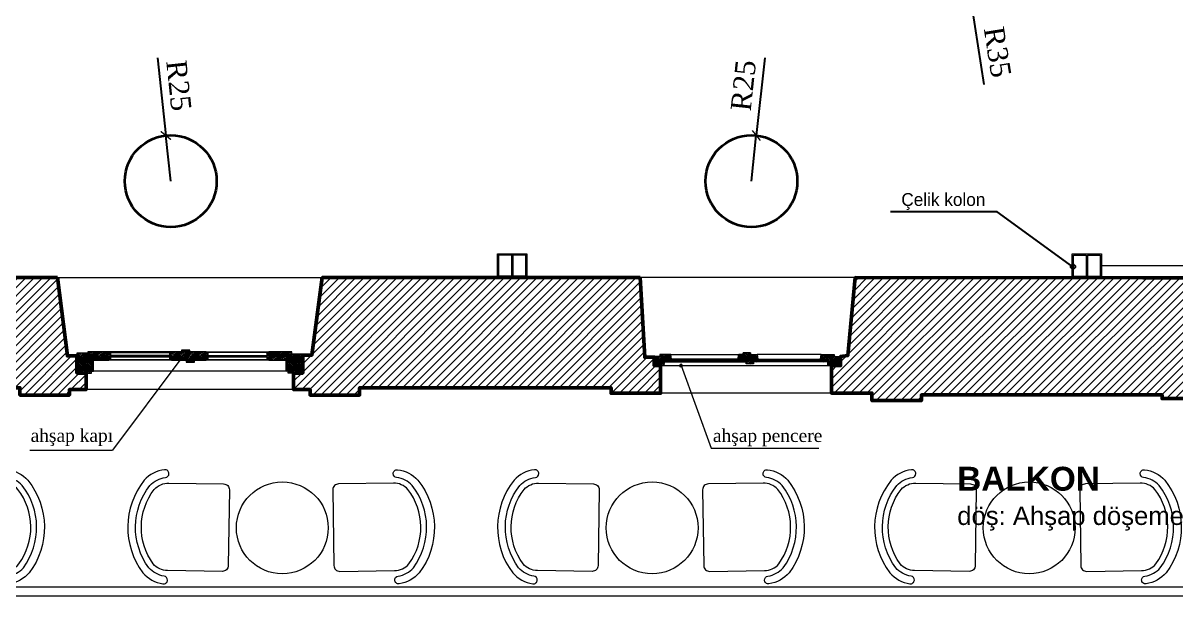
# Model space of a CAD drawing. Header units: millimetres. Extents: x 4980 to 19099, y 3891 to 5773.
# Drawn here: x 11347 to 11975, y 3998 to 4309 of the extents above; entities that cross this region are included whole.
import ezdxf

# ---------------------------------------------------------------- set-up
doc = ezdxf.new("R2010")
doc.units = ezdxf.units.MM
for name, color, linetype, lineweight in [('a 1', 200, 'Continuous', 9), ('a 2', 132, 'Continuous', 20), ('a ahşap tarama', 46, 'Continuous', 0), ('a duvar', 84, 'Continuous', 50), ('a pencere 0', 252, 'Continuous', 0), ('a pencere cam', 121, 'Continuous', 0), ('a pencere doğrama', 41, 'Continuous', 20), ('no3_ahşap gorunus on kalın', 34, 'Continuous', 20), ('no3_duvar tarama', 253, 'Continuous', 9), ('PLAN YAZI', 4, 'Continuous', 9)]:
    doc.layers.add(name, color=color, linetype=linetype, lineweight=lineweight)
doc.layers.add('a yazı', color=30, linetype='Continuous')
doc.layers.add('Kıtc-002 Çizgi', color=7, linetype='Continuous')
doc.layers.add('no3_mermer gorunus on_Stift_Nr__32', color=7, linetype='Continuous', lineweight=20, true_color=0xffc58a)
doc.layers.add('no3_tefris ön ince_Stift_Nr__194', color=7, linetype='Continuous', lineweight=20, true_color=0x3e007e)
doc.styles.add('ROMANSTW', font='georgia.ttf')
doc.styles.get("Standard").update_dxf_attribs({"font": 'stylu.ttf', "height": 10})
doc.dimstyles.new('M1', dxfattribs={"dimtxt": 11, "dimasz": 5, "dimexe": 2, "dimexo": 5, "dimgap": 3, "dimtad": 1, "dimdec": 1, "dimzin": 12, "dimdsep": 46, "dimtxsty": 'ROMANSTW', "dimblk": 'ARCHTICK', "dimcen": 0.09, "dimclrd": 251, "dimclre": 251, "dimclrt": 1, "dimadec": 0, "dimazin": 0, "dimtfac": 1, "dimtdec": 1, "dimtix": 1, "dimtmove": 0, "dimatfit": 3, "dimldrblk": 'ARCHTICK', "dimfxl": 1, "dimtolj": 1, "dimtzin": 0, "dimarcsym": 0})
pattern_1 = [(45, (-467.3525, 13840.0737), (-2.245064, 2.245064), [])]
pattern_2 = [(180.00012, (16219.4994, -6869.542), (-4.9999897, -5.0000103), [0.25, -4.75]), (270.00012, (16217.4994, -6871.292), (5.0000103, -4.9999897), [0.5, -4.5]), (225.000118, (16218.4994, -6870.792), (1.03e-05, -5), [0.3535, -1.0605, 0.3535, -0.707, 2.475, -2.1215678]), (225.000118, (16219.7494, -6869.292), (1.03e-05, -5), [0.35355, -0.7071, 0.35355, -5.6568678]), (225.000118, (16217.9994, -6869.792), (1.03e-05, -5), [0.35355, -6.7175178]), (225.000118, (16217.4994, -6869.542), (1.03e-05, -5), [0.35355, -6.7175178]), (225.000118, (16218.2494, -6870.042), (1.03e-05, -5), [0.35355, -6.7175178]), (225.000118, (16218.4994, -6870.292), (1.03e-05, -5), [0.7071, -6.3639678]), (225.000118, (16217.2494, -6874.042), (1.03e-05, -5), [0.7071, -6.3639678]), (225.000118, (16218.9994, -6870.542), (1.03e-05, -5), [1.4142, -5.6568678]), (225.000118, (16219.2494, -6870.792), (1.03e-05, -5), [1.4142, -5.6568678]), (225.000118, (16215.9994, -6872.292), (1.03e-05, -5), [1.4142, -5.6568678]), (225.000118, (16219.4994, -6871.292), (1.03e-05, -5), [1.06066, -6.0104078]), (225.000118, (16220.4994, -6872.042), (1.03e-05, -5), [1.06066, -6.0104078]), (225.000118, (16219.9994, -6871.542), (1.03e-05, -5), [1.06066, -6.0104078]), (225.000118, (16216.7494, -6873.042), (1.03e-05, -5), [1.767767, -5.3033008]), (225.000118, (16217.2494, -6873.292), (1.03e-05, -5), [1.767767, -5.3033008]), (225.000118, (16216.7494, -6872.042), (1.03e-05, -5), [2.4748737, -4.596194]), (206.56517, (16218.9994, -6870.042), (-5, -1.03e-05), [0.559017, -10.6213229]), (206.56517, (16217.9994, -6871.542), (-5, -1.03e-05), [0.559017, -10.6213229]), (206.56517, (16218.2494, -6871.042), (-5, -1.03e-05), [0.559017, -10.6213229]), (206.56517, (16219.2494, -6869.542), (-5, -1.03e-05), [1.118034, -10.0623059]), (206.56517, (16218.2494, -6871.792), (-5, -1.03e-05), [1.677051, -9.503289]), (206.56517, (16218.7494, -6872.042), (-5, -1.03e-05), [2.236068, -8.944272]), (206.56517, (16219.2494, -6872.292), (-5, -1.03e-05), [2.236068, -8.944272]), (206.56517, (16219.9994, -6873.792), (-5, -1.03e-05), [2.236068, -8.944272]), (206.56517, (16219.9994, -6873.292), (-5, -1.03e-05), [2.795085, -8.3852549]), (206.56517, (16219.7494, -6872.792), (-5, -1.03e-05), [2.795085, -8.3852549]), (243.435067, (16217.9994, -6870.792), (1.03e-05, -5), [0.559017, -10.6213229]), (243.435067, (16218.7494, -6870.292), (1.03e-05, -5), [0.559017, -10.6213229]), (243.435067, (16219.4994, -6869.542), (1.03e-05, -5), [1.118034, -10.0623059]), (243.435067, (16217.9994, -6870.292), (1.03e-05, -5), [1.118034, -10.0623059]), (243.435067, (16219.9994, -6869.292), (1.03e-05, -5), [1.677051, -9.503289]), (243.435067, (16220.4994, -6869.292), (1.03e-05, -5), [2.236068, -8.944272]), (243.435067, (16215.9994, -6869.542), (1.03e-05, -5), [2.236068, -8.944272]), (243.435067, (16217.7494, -6870.042), (1.03e-05, -5), [2.236068, -8.944272]), (243.435067, (16216.7494, -6869.542), (1.03e-05, -5), [2.795085, -8.3852549]), (243.435067, (16217.2494, -6869.792), (1.03e-05, -5), [2.795085, -8.3852549])]
pattern_3 = [(0, (-8285.87, 9821.5033), (5, 5), [0.25, -4.75]), (90, (-8283.87, 9823.2533), (-5, 5), [0.5, -4.5]), (45, (-8284.8698, 9822.7533), (6e-16, 5), [0.3535, -1.0605, 0.3535, -0.707, 2.475, -2.1215678]), (45, (-8286.1198, 9821.2533), (6e-16, 5), [0.35355, -0.7071, 0.35355, -5.6568678]), (45, (-8284.3698, 9821.7533), (6e-16, 5), [0.35355, -6.7175178]), (45, (-8283.8698, 9821.5033), (6e-16, 5), [0.35355, -6.7175178]), (45, (-8284.6198, 9822.0033), (6e-16, 5), [0.35355, -6.7175178]), (45, (-8284.8698, 9822.2533), (6e-16, 5), [0.7071, -6.3639678]), (45, (-8283.6198, 9826.0033), (6e-16, 5), [0.7071, -6.3639678]), (45, (-8285.3698, 9822.5033), (6e-16, 5), [1.4142, -5.6568678]), (45, (-8285.6198, 9822.7533), (6e-16, 5), [1.4142, -5.6568678]), (45, (-8282.3698, 9824.2533), (6e-16, 5), [1.4142, -5.6568678]), (45, (-8285.8698, 9823.2533), (6e-16, 5), [1.06066, -6.0104078]), (45, (-8286.8698, 9824.0033), (6e-16, 5), [1.06066, -6.0104078]), (45, (-8286.3698, 9823.5033), (6e-16, 5), [1.06066, -6.0104078]), (45, (-8283.1198, 9825.0033), (6e-16, 5), [1.767767, -5.3033008]), (45, (-8283.6198, 9825.2533), (6e-16, 5), [1.767767, -5.3033008]), (45, (-8283.1198, 9824.0033), (6e-16, 5), [2.4748737, -4.5961941]), (26.565051, (-8285.3698, 9822.0033), (5, 2e-09), [0.559017, -10.6213229]), (26.565051, (-8284.3698, 9823.5033), (5, 2e-09), [0.559017, -10.6213229]), (26.565051, (-8284.6198, 9823.0033), (5, 2e-09), [0.559017, -10.6213229]), (26.565051, (-8285.6198, 9821.5033), (5, 2e-09), [1.118034, -10.0623059]), (26.565051, (-8284.6198, 9823.7533), (5, 2e-09), [1.677051, -9.5032889]), (26.565051, (-8285.1198, 9824.0033), (5, 2e-09), [2.236068, -8.9442719]), (26.565051, (-8285.6198, 9824.2533), (5, 2e-09), [2.236068, -8.9442719]), (26.565051, (-8286.3698, 9825.7533), (5, 2e-09), [2.236068, -8.9442719]), (26.565051, (-8286.3698, 9825.2533), (5, 2e-09), [2.795085, -8.3852549]), (26.565051, (-8286.1198, 9824.7533), (5, 2e-09), [2.795085, -8.3852549]), (63.434949, (-8284.3698, 9822.7533), (3e-10, 5), [0.559017, -10.6213229]), (63.434949, (-8285.1198, 9822.2533), (3e-10, 5), [0.559017, -10.6213229]), (63.434949, (-8285.8698, 9821.5033), (3e-10, 5), [1.118034, -10.0623059]), (63.434949, (-8284.3698, 9822.2533), (3e-10, 5), [1.118034, -10.0623059]), (63.434949, (-8286.3698, 9821.2533), (3e-10, 5), [1.677051, -9.5032889]), (63.434949, (-8286.8698, 9821.2533), (3e-10, 5), [2.236068, -8.9442719]), (63.434949, (-8282.3698, 9821.5033), (3e-10, 5), [2.236068, -8.9442719]), (63.434949, (-8284.1198, 9822.0033), (3e-10, 5), [2.236068, -8.9442719]), (63.434949, (-8283.1198, 9821.5033), (3e-10, 5), [2.795085, -8.3852549]), (63.434949, (-8283.6198, 9821.7533), (3e-10, 5), [2.795085, -8.3852549])]
pattern_4 = [(0, (-4993.305, 9831.617), (5, 5), [0.25, -4.75]), (90, (-4991.305, 9833.367), (-5, 5), [0.5, -4.5]), (45, (-4992.305, 9832.867), (6e-16, 5), [0.3535, -1.0605, 0.3535, -0.707, 2.475, -2.1215678]), (45, (-4993.555, 9831.367), (6e-16, 5), [0.35355, -0.7071, 0.35355, -5.6568678]), (45, (-4991.805, 9831.867), (6e-16, 5), [0.35355, -6.7175178]), (45, (-4991.305, 9831.617), (6e-16, 5), [0.35355, -6.7175178]), (45, (-4992.055, 9832.117), (6e-16, 5), [0.35355, -6.7175178]), (45, (-4992.305, 9832.367), (6e-16, 5), [0.7071, -6.3639678]), (45, (-4991.055, 9836.117), (6e-16, 5), [0.7071, -6.3639678]), (45, (-4992.805, 9832.617), (6e-16, 5), [1.4142, -5.6568678]), (45, (-4993.055, 9832.867), (6e-16, 5), [1.4142, -5.6568678]), (45, (-4989.805, 9834.367), (6e-16, 5), [1.4142, -5.6568678]), (45, (-4993.305, 9833.367), (6e-16, 5), [1.06066, -6.0104078]), (45, (-4994.305, 9834.117), (6e-16, 5), [1.06066, -6.0104078]), (45, (-4993.805, 9833.617), (6e-16, 5), [1.06066, -6.0104078]), (45, (-4990.555, 9835.117), (6e-16, 5), [1.767767, -5.3033008]), (45, (-4991.055, 9835.367), (6e-16, 5), [1.767767, -5.3033008]), (45, (-4990.555, 9834.117), (6e-16, 5), [2.4748737, -4.596194]), (26.565051, (-4992.8048, 9832.117), (5, 2e-09), [0.559017, -10.6213229]), (26.565051, (-4991.8048, 9833.617), (5, 2e-09), [0.559017, -10.6213229]), (26.565051, (-4992.0548, 9833.117), (5, 2e-09), [0.559017, -10.6213229]), (26.565051, (-4993.0548, 9831.617), (5, 2e-09), [1.118034, -10.0623059]), (26.565051, (-4992.0548, 9833.867), (5, 2e-09), [1.677051, -9.5032889]), (26.565051, (-4992.5548, 9834.117), (5, 2e-09), [2.236068, -8.9442719]), (26.565051, (-4993.0548, 9834.367), (5, 2e-09), [2.236068, -8.9442719]), (26.565051, (-4993.8048, 9835.867), (5, 2e-09), [2.236068, -8.9442719]), (26.565051, (-4993.8048, 9835.367), (5, 2e-09), [2.795085, -8.3852549]), (26.565051, (-4993.5548, 9834.867), (5, 2e-09), [2.795085, -8.3852549]), (63.434949, (-4991.8048, 9832.867), (3e-10, 5), [0.559017, -10.6213229]), (63.434949, (-4992.5548, 9832.367), (3e-10, 5), [0.559017, -10.6213229]), (63.434949, (-4993.3048, 9831.617), (3e-10, 5), [1.118034, -10.0623059]), (63.434949, (-4991.8048, 9832.367), (3e-10, 5), [1.118034, -10.0623059]), (63.434949, (-4993.8048, 9831.367), (3e-10, 5), [1.677051, -9.5032889]), (63.434949, (-4994.3048, 9831.367), (3e-10, 5), [2.236068, -8.9442719]), (63.434949, (-4989.8048, 9831.617), (3e-10, 5), [2.236068, -8.9442719]), (63.434949, (-4991.5548, 9832.117), (3e-10, 5), [2.236068, -8.9442719]), (63.434949, (-4990.5548, 9831.617), (3e-10, 5), [2.795085, -8.3852549]), (63.434949, (-4991.0548, 9831.867), (3e-10, 5), [2.795085, -8.3852549])]

# ---------------------------------------------------------------- blocks, each defined once
blk = doc.blocks.new('4535353')
at = {"color": 5}
for p, q in [((9628.58, 2179.4), (9628.58, 2167.8)), ((9629.28, 2179.4), (9629.28, 2167.8))]:
    blk.add_line(p, q, dxfattribs=at)
blk.add_lwpolyline([(9620.93, 2180.1), (9636.93, 2180.1), (9636.93, 2167.1), (9620.93, 2167.1), (9620.93, 2180.1)], close=True, dxfattribs=at)
for points in [[(9628.58, 2167.8), (9621.63, 2167.8), (9621.63, 2179.4), (9628.58, 2179.4)], [(9629.28, 2179.4), (9636.23, 2179.4), (9636.23, 2167.8), (9629.28, 2167.8)]]:
    blk.add_lwpolyline(points, dxfattribs=at)
blk = doc.blocks.new('asdsdzfsd')
at = {"layer": 'a ahşap tarama', "lineweight": 5}
h = blk.add_hatch(dxfattribs=at)
h.set_pattern_fill('WOODFACE', color=256, scale=5, style=0, pattern_type=2)
h.set_pattern_definition(pattern_3)
h.paths.add_polyline_path([(6772.88, 2019.14), (6772.88, 2008.38), (6780.88, 2008.39), (6780.88, 2009.39), (6781.88, 2009.39), (6781.88, 2015.39), (6780.88, 2015.39), (6780.88, 2018.39), (6778.88, 2018.39), (6778.88, 2019.14)])
h = blk.add_hatch(dxfattribs=at)
h.set_pattern_fill('WOODFACE', color=256, scale=5, style=0, pattern_type=2)
h.set_pattern_definition(pattern_3)
h.paths.add_polyline_path([(6778.88, 2019.89), (6778.88, 2018.39), (6780.88, 2018.39), (6780.88, 2015.39), (6790.38, 2015.39), (6790.38, 2015.79), (6791.38, 2015.79), (6791.38, 2019.49), (6790.38, 2019.49), (6790.38, 2019.89)])
h = blk.add_hatch(dxfattribs=at)
h.set_pattern_fill('WOODFACE', color=256, scale=5, style=0, pattern_type=2)
h.set_pattern_definition(pattern_3)
h.paths.add_polyline_path([(6824.38, 2019.49), (6823.38, 2019.49), (6823.38, 2015.79), (6824.38, 2015.79), (6824.38, 2015.39), (6833.38, 2015.39), (6833.38, 2019.89), (6834.38, 2019.89), (6834.38, 2020.89), (6829.88, 2020.89), (6829.88, 2019.89), (6824.38, 2019.89)])
h = blk.add_hatch(dxfattribs=at)
h.set_pattern_fill('WOODFACE', color=256, scale=5, style=0, pattern_type=2)
h.set_pattern_definition([(0, (-8285.87, 9821.5034), (5, 5), [0.25, -4.75]), (90, (-8283.87, 9823.2534), (-5, 5), [0.5, -4.5]), (45, (-8284.8698, 9822.7534), (6e-16, 5), [0.3535, -1.0605, 0.3535, -0.707, 2.475, -2.1215678]), (45, (-8286.1198, 9821.2534), (6e-16, 5), [0.35355, -0.7071, 0.35355, -5.6568678]), (45, (-8284.3698, 9821.7534), (6e-16, 5), [0.35355, -6.7175178]), (45, (-8283.8698, 9821.5034), (6e-16, 5), [0.35355, -6.7175178]), (45, (-8284.6198, 9822.0034), (6e-16, 5), [0.35355, -6.7175178]), (45, (-8284.8698, 9822.2534), (6e-16, 5), [0.7071, -6.3639678]), (45, (-8283.6198, 9826.0034), (6e-16, 5), [0.7071, -6.3639678]), (45, (-8285.3698, 9822.5034), (6e-16, 5), [1.4142, -5.6568678]), (45, (-8285.6198, 9822.7534), (6e-16, 5), [1.4142, -5.6568678]), (45, (-8282.3698, 9824.2534), (6e-16, 5), [1.4142, -5.6568678]), (45, (-8285.8698, 9823.2534), (6e-16, 5), [1.06066, -6.0104078]), (45, (-8286.8698, 9824.0034), (6e-16, 5), [1.06066, -6.0104078]), (45, (-8286.3698, 9823.5034), (6e-16, 5), [1.06066, -6.0104078]), (45, (-8283.1198, 9825.0034), (6e-16, 5), [1.767767, -5.3033008]), (45, (-8283.6198, 9825.2534), (6e-16, 5), [1.767767, -5.3033008]), (45, (-8283.1198, 9824.0034), (6e-16, 5), [2.4748737, -4.5961941]), (26.565051, (-8285.3698, 9822.0034), (5, 2e-09), [0.559017, -10.6213229]), (26.565051, (-8284.3698, 9823.5034), (5, 2e-09), [0.559017, -10.6213229]), (26.565051, (-8284.6198, 9823.0034), (5, 2e-09), [0.559017, -10.6213229]), (26.565051, (-8285.6198, 9821.5034), (5, 2e-09), [1.118034, -10.0623059]), (26.565051, (-8284.6198, 9823.7534), (5, 2e-09), [1.677051, -9.5032889]), (26.565051, (-8285.1198, 9824.0034), (5, 2e-09), [2.236068, -8.9442719]), (26.565051, (-8285.6198, 9824.2534), (5, 2e-09), [2.236068, -8.9442719]), (26.565051, (-8286.3698, 9825.7534), (5, 2e-09), [2.236068, -8.9442719]), (26.565051, (-8286.3698, 9825.2534), (5, 2e-09), [2.795085, -8.3852549]), (26.565051, (-8286.1198, 9824.7534), (5, 2e-09), [2.795085, -8.3852549]), (63.434949, (-8284.3698, 9822.7534), (3e-10, 5), [0.559017, -10.6213229]), (63.434949, (-8285.1198, 9822.2534), (3e-10, 5), [0.559017, -10.6213229]), (63.434949, (-8285.8698, 9821.5034), (3e-10, 5), [1.118034, -10.0623059]), (63.434949, (-8284.3698, 9822.2534), (3e-10, 5), [1.118034, -10.0623059]), (63.434949, (-8286.3698, 9821.2534), (3e-10, 5), [1.677051, -9.5032889]), (63.434949, (-8286.8698, 9821.2534), (3e-10, 5), [2.236068, -8.9442719]), (63.434949, (-8282.3698, 9821.5034), (3e-10, 5), [2.236068, -8.9442719]), (63.434949, (-8284.1198, 9822.0034), (3e-10, 5), [2.236068, -8.9442719]), (63.434949, (-8283.1198, 9821.5034), (3e-10, 5), [2.795085, -8.3852549]), (63.434949, (-8283.6198, 9821.7534), (3e-10, 5), [2.795085, -8.3852549])])
h.paths.add_polyline_path([(6832.38, 2015.39), (6832.38, 2014.39), (6836.88, 2014.39), (6836.88, 2015.39), (6843.38, 2015.39), (6843.38, 2015.79), (6844.38, 2015.79), (6844.38, 2019.49), (6843.38, 2019.49), (6843.38, 2019.89), (6833.38, 2019.89), (6833.38, 2015.39)])
h = blk.add_hatch(dxfattribs=at)
h.set_pattern_fill('WOODFACE', color=256, scale=5, style=0, pattern_type=2)
h.set_pattern_definition([(0, (-8285.87, 8504.118), (5, 5), [0.25, -4.75]), (90, (-8283.87, 8505.868), (-5, 5), [0.5, -4.5]), (45, (-8284.8698, 8505.3682), (6e-16, 5), [0.3535, -1.0605, 0.3535, -0.707, 2.475, -2.1215678]), (45, (-8286.1198, 8503.8682), (6e-16, 5), [0.35355, -0.7071, 0.35355, -5.6568678]), (45, (-8284.3698, 8504.3682), (6e-16, 5), [0.35355, -6.7175178]), (45, (-8283.8698, 8504.1182), (6e-16, 5), [0.35355, -6.7175178]), (45, (-8284.6198, 8504.6182), (6e-16, 5), [0.35355, -6.7175178]), (45, (-8284.8698, 8504.8682), (6e-16, 5), [0.7071, -6.3639678]), (45, (-8283.6198, 8508.6182), (6e-16, 5), [0.7071, -6.3639678]), (45, (-8285.3698, 8505.1182), (6e-16, 5), [1.4142, -5.6568678]), (45, (-8285.6198, 8505.3682), (6e-16, 5), [1.4142, -5.6568678]), (45, (-8282.3698, 8506.8682), (6e-16, 5), [1.4142, -5.6568678]), (45, (-8285.8698, 8505.8682), (6e-16, 5), [1.06066, -6.0104078]), (45, (-8286.8698, 8506.6182), (6e-16, 5), [1.06066, -6.0104078]), (45, (-8286.3698, 8506.1182), (6e-16, 5), [1.06066, -6.0104078]), (45, (-8283.1198, 8507.6182), (6e-16, 5), [1.767767, -5.3033008]), (45, (-8283.6198, 8507.8682), (6e-16, 5), [1.767767, -5.3033008]), (45, (-8283.1198, 8506.6182), (6e-16, 5), [2.4748737, -4.596194]), (26.565051, (-8285.3698, 8504.6182), (5, 2e-09), [0.559017, -10.6213229]), (26.565051, (-8284.3698, 8506.1182), (5, 2e-09), [0.559017, -10.6213229]), (26.565051, (-8284.6198, 8505.6182), (5, 2e-09), [0.559017, -10.6213229]), (26.565051, (-8285.6198, 8504.1182), (5, 2e-09), [1.118034, -10.0623059]), (26.565051, (-8284.6198, 8506.3682), (5, 2e-09), [1.677051, -9.5032889]), (26.565051, (-8285.1198, 8506.6182), (5, 2e-09), [2.236068, -8.9442719]), (26.565051, (-8285.6198, 8506.8682), (5, 2e-09), [2.236068, -8.9442719]), (26.565051, (-8286.3698, 8508.3682), (5, 2e-09), [2.236068, -8.9442719]), (26.565051, (-8286.3698, 8507.8682), (5, 2e-09), [2.795085, -8.3852549]), (26.565051, (-8286.1198, 8507.3682), (5, 2e-09), [2.795085, -8.3852549]), (63.434949, (-8284.3698, 8505.3682), (3e-10, 5), [0.559017, -10.6213229]), (63.434949, (-8285.1198, 8504.8682), (3e-10, 5), [0.559017, -10.6213229]), (63.434949, (-8285.8698, 8504.1182), (3e-10, 5), [1.118034, -10.0623059]), (63.434949, (-8284.3698, 8504.8682), (3e-10, 5), [1.118034, -10.0623059]), (63.434949, (-8286.3698, 8503.8682), (3e-10, 5), [1.677051, -9.5032889]), (63.434949, (-8286.8698, 8503.8682), (3e-10, 5), [2.236068, -8.9442719]), (63.434949, (-8282.3698, 8504.1182), (3e-10, 5), [2.236068, -8.9442719]), (63.434949, (-8284.1198, 8504.6182), (3e-10, 5), [2.236068, -8.9442719]), (63.434949, (-8283.1198, 8504.1182), (3e-10, 5), [2.795085, -8.3852549]), (63.434949, (-8283.6198, 8504.3682), (3e-10, 5), [2.795085, -8.3852549])])
edge = h.paths.add_edge_path()
edge.add_line((6876.38, 2019.49), (6877.38, 2019.49))
edge.add_line((6877.38, 2019.49), (6877.38, 2019.88))
h.paths.add_polyline_path([(6876.38, 2017.99), (6876.38, 2015.79), (6877.38, 2015.79), (6877.38, 2015.39), (6887.88, 2015.39), (6887.88, 2018.39), (6889.88, 2018.39), (6889.88, 2019.88), (6877.38, 2019.88), (6877.38, 2019.49), (6876.38, 2019.49)])
h = blk.add_hatch(dxfattribs=at)
h.set_pattern_fill('WOODFACE', color=256, scale=5, style=0, pattern_type=2)
h.set_pattern_definition(pattern_3)
h.paths.add_polyline_path([(6895.9, 2018.91), (6895.88, 2008.39), (6887.88, 2008.39), (6887.88, 2009.39), (6886.88, 2009.39), (6886.88, 2015.39), (6887.88, 2015.39), (6887.88, 2018.39), (6889.88, 2018.39), (6889.88, 2018.91)])
h = blk.add_hatch(dxfattribs=at)
h.set_pattern_fill('WOODFACE', color=256, scale=5, angle=180.00012, style=0, pattern_type=2)
h.set_pattern_definition(pattern_2)
h.paths.add_polyline_path([(7089.82, 2012.44), (7092.82, 2012.44), (7092.83, 2014.44), (7091.82, 2014.44), (7091.82, 2017.44), (7087.33, 2017.44), (7087.33, 2012.4)])
h = blk.add_hatch(dxfattribs=at)
h.set_pattern_fill('WOODFACE', color=256, scale=5, style=0, pattern_type=2)
h.set_pattern_definition(pattern_4)
h.paths.add_polyline_path([(7096.82, 2014.43), (7096.82, 2015.93), (7096.32, 2018.43), (7090.32, 2018.43), (7090.32, 2017.44), (7091.82, 2017.44), (7091.82, 2014.44), (7092.82, 2014.44)])
h = blk.add_hatch(dxfattribs=at)
h.set_pattern_fill('WOODFACE', color=256, scale=5, style=0, pattern_type=2)
h.set_pattern_definition(pattern_4)
h.paths.add_polyline_path([(7132.82, 2014.43), (7132.82, 2015.93), (7133.32, 2018.43), (7135.82, 2018.43), (7135.82, 2019.43), (7139.82, 2019.43), (7139.82, 2018.43), (7138.32, 2018.43), (7138.32, 2014.84), (7138.32, 2014.43), (7133.03, 2014.43)])
h = blk.add_hatch(dxfattribs=at)
h.set_pattern_fill('WOODFACE', color=256, scale=5, style=0, pattern_type=2)
h.set_pattern_definition(pattern_4)
h.paths.add_polyline_path([(7143.32, 2018.43), (7143.82, 2015.93), (7143.82, 2014.43), (7141.32, 2014.43), (7141.32, 2013.43), (7137.32, 2013.43), (7137.32, 2014.43), (7138.32, 2014.43), (7138.32, 2018.01), (7138.32, 2018.43)])
h = blk.add_hatch(dxfattribs=at)
h.set_pattern_fill('WOODFACE', color=256, scale=5, style=0, pattern_type=2)
h.set_pattern_definition([(0, (-4993.305, 8514.232), (5, 5), [0.25, -4.75]), (90, (-4991.305, 8515.982), (-5, 5), [0.5, -4.5]), (45, (-4992.305, 8515.4818), (6e-16, 5), [0.3535, -1.0605, 0.3535, -0.707, 2.475, -2.1215678]), (45, (-4993.555, 8513.9818), (6e-16, 5), [0.35355, -0.7071, 0.35355, -5.6568678]), (45, (-4991.805, 8514.4818), (6e-16, 5), [0.35355, -6.7175178]), (45, (-4991.305, 8514.2318), (6e-16, 5), [0.35355, -6.7175178]), (45, (-4992.055, 8514.7318), (6e-16, 5), [0.35355, -6.7175178]), (45, (-4992.305, 8514.9818), (6e-16, 5), [0.7071, -6.3639678]), (45, (-4991.055, 8518.7318), (6e-16, 5), [0.7071, -6.3639678]), (45, (-4992.805, 8515.2318), (6e-16, 5), [1.4142, -5.6568678]), (45, (-4993.055, 8515.4818), (6e-16, 5), [1.4142, -5.6568678]), (45, (-4989.805, 8516.9818), (6e-16, 5), [1.4142, -5.6568678]), (45, (-4993.305, 8515.9818), (6e-16, 5), [1.06066, -6.0104078]), (45, (-4994.305, 8516.7318), (6e-16, 5), [1.06066, -6.0104078]), (45, (-4993.805, 8516.2318), (6e-16, 5), [1.06066, -6.0104078]), (45, (-4990.555, 8517.7318), (6e-16, 5), [1.767767, -5.3033008]), (45, (-4991.055, 8517.9818), (6e-16, 5), [1.767767, -5.3033008]), (45, (-4990.555, 8516.7318), (6e-16, 5), [2.4748737, -4.596194]), (26.565051, (-4992.8048, 8514.7318), (5, 2e-09), [0.559017, -10.6213229]), (26.565051, (-4991.8048, 8516.2318), (5, 2e-09), [0.559017, -10.6213229]), (26.565051, (-4992.0548, 8515.7318), (5, 2e-09), [0.559017, -10.6213229]), (26.565051, (-4993.0548, 8514.2318), (5, 2e-09), [1.118034, -10.0623059]), (26.565051, (-4992.0548, 8516.4818), (5, 2e-09), [1.677051, -9.5032889]), (26.565051, (-4992.5548, 8516.7318), (5, 2e-09), [2.236068, -8.944272]), (26.565051, (-4993.0548, 8516.9818), (5, 2e-09), [2.236068, -8.944272]), (26.565051, (-4993.8048, 8518.4818), (5, 2e-09), [2.236068, -8.944272]), (26.565051, (-4993.8048, 8517.9818), (5, 2e-09), [2.795085, -8.3852549]), (26.565051, (-4993.5548, 8517.4818), (5, 2e-09), [2.795085, -8.3852549]), (63.434949, (-4991.8048, 8515.4818), (3e-10, 5), [0.559017, -10.6213229]), (63.434949, (-4992.5548, 8514.9818), (3e-10, 5), [0.559017, -10.6213229]), (63.434949, (-4993.3048, 8514.2318), (3e-10, 5), [1.118034, -10.0623059]), (63.434949, (-4991.8048, 8514.9818), (3e-10, 5), [1.118034, -10.0623059]), (63.434949, (-4993.8048, 8513.9818), (3e-10, 5), [1.677051, -9.5032889]), (63.434949, (-4994.3048, 8513.9818), (3e-10, 5), [2.236068, -8.944272]), (63.434949, (-4989.8048, 8514.2318), (3e-10, 5), [2.236068, -8.944272]), (63.434949, (-4991.5548, 8514.7318), (3e-10, 5), [2.236068, -8.944272]), (63.434949, (-4990.5548, 8514.2318), (3e-10, 5), [2.795085, -8.3852549]), (63.434949, (-4991.0548, 8514.4818), (3e-10, 5), [2.795085, -8.3852549])])
edge = h.paths.add_edge_path()
edge.add_line((7177.82, 2014.43), (7182.82, 2014.44))
edge.add_line((7182.82, 2014.44), (7183.82, 2014.44))
edge.add_line((7183.82, 2014.44), (7183.82, 2017.44))
edge.add_line((7183.82, 2017.44), (7185.32, 2017.44))
edge.add_line((7185.32, 2017.44), (7185.32, 2018.43))
edge.add_line((7185.32, 2018.43), (7178.32, 2018.43))
edge.add_line((7178.32, 2018.43), (7177.82, 2015.93))
edge.add_line((7177.82, 2015.93), (7177.82, 2014.43))
h = blk.add_hatch(dxfattribs=at)
h.set_pattern_fill('WOODFACE', color=256, scale=5, angle=180.00012, style=0, pattern_type=2)
h.set_pattern_definition(pattern_2)
h.paths.add_polyline_path([(7183.83, 2012.44), (7181.82, 2012.44), (7181.82, 2014.43), (7183.82, 2014.44), (7183.82, 2017.44), (7185.32, 2017.44), (7188.84, 2017.43), (7188.84, 2012.44)])
at = {"layer": 'a pencere cam', "lineweight": 5}
for points in [[(6791.38, 2017.99), (6823.38, 2017.99), (6823.38, 2017.29), (6791.38, 2017.29)], [(6844.38, 2017.99), (6876.38, 2017.99), (6876.38, 2017.29), (6844.38, 2017.29)], [(7096.82, 2015.43), (7132.82, 2015.43), (7132.82, 2014.93), (7096.82, 2014.93)], [(7143.82, 2015.43), (7177.82, 2015.43), (7177.82, 2014.93), (7143.82, 2014.93)]]:
    blk.add_hatch(color=256, dxfattribs=at).paths.add_polyline_path(points)
at = {"layer": 'no3_duvar tarama'}
h = blk.add_hatch(dxfattribs=at)
h.set_pattern_fill('ANSI31', color=256, style=0)
h.set_pattern_definition(pattern_1)
h.paths.add_polyline_path([(6762.32, 2060.43), (6767.75, 2017.75), (6772.88, 2017.84), (6772.88, 2008.38), (6777.88, 2008.4), (6777.88, 1999.4), (6768.88, 1999.4), (6768.88, 1996.4), (6741.88, 1996.39), (6741.88, 2000.39), (6601.88, 2000.38), (6601.88, 1998.38), (6576.88, 1998.38), (6576.88, 2014.37), (6580.89, 2014.37), (6580.89, 2019.37), (6585.01, 2019.59), (6590.84, 2060.47), (6713.87, 2060.44)])
h = blk.add_hatch(dxfattribs=at)
h.set_pattern_fill('ANSI31', color=256, style=0)
h.set_pattern_definition(pattern_1)
h.paths.add_polyline_path([(7079.75, 2060.35), (7082.19, 2016.97), (7087.33, 2017.05), (7087.33, 2012.4), (7090.82, 2012.43), (7090.83, 1997.43), (7063.83, 1997.42), (7063.83, 2000.42), (6926.88, 2000.41), (6926.88, 1996.41), (6899.88, 1996.41), (6899.88, 1999.41), (6890.88, 1999.41), (6890.88, 2008.39), (6895.88, 2008.39), (6895.9, 2018.12), (6900.94, 2018.15), (6906.56, 2060.4), (6937.53, 2060.39), (7059.69, 2060.36)])
h = blk.add_hatch(dxfattribs=at)
h.set_pattern_fill('ANSI31', color=256, style=0)
h.set_pattern_definition(pattern_1)
h.paths.add_polyline_path([(7384.89, 2060.28), (7353.4, 2060.29), (7196.8, 2060.33), (7192.78, 2018.02), (7188.84, 2017.43), (7188.84, 2012.44), (7183.82, 2012.44), (7183.83, 1997.44), (7205.88, 1997.44), (7205.88, 1993.44), (7232.88, 1993.44), (7232.88, 1996.44), (7363.88, 1996.45), (7363.88, 1994.45), (7389.88, 1994.45), (7389.88, 2009.46), (7386.39, 2009.45), (7386.39, 2013.51), (7385.3, 2013.5)])
at = {"layer": 'PLAN YAZI'}
h = blk.add_hatch(color=256, dxfattribs=at)
h.dxf.hatch_style = 1
edge = h.paths.add_edge_path()
edge.add_ellipse((6829.44, 2016.04), major_axis=(0.021, -0.888), ratio=0.6911, start_angle=0, end_angle=360)
h = blk.add_hatch(color=256, dxfattribs=at)
h.dxf.hatch_style = 1
edge = h.paths.add_edge_path()
edge.add_ellipse((7101.94, 2012.43), major_axis=(-0.021, 0.888), ratio=0.6911, start_angle=0, end_angle=360)
blk.add_line((7330.96, 2066.91), (7974.96, 2066.91))
at = {"layer": 'a 1'}
for p, q in [((6206.79, 1892.05), (9036.37, 1892.05)), ((6203.37, 1887.06), (9040.88, 1887.06))]:
    blk.add_line(p, q, dxfattribs=at)
at = {"layer": 'a 2'}
for points in [[(6762.32, 2060.43), (6906.56, 2060.4)], [(7196.8, 2060.33), (7079.75, 2060.35)], [(6890.88, 1999.41), (6777.88, 1999.4)], [(7183.83, 1997.44), (7090.83, 1997.44)]]:
    blk.add_lwpolyline(points, dxfattribs=at)
at = {"layer": 'a duvar'}
for points in [[(6762.32, 2060.43), (6767.75, 2017.75), (6772.88, 2017.84), (6772.88, 2008.38), (6777.88, 2008.4), (6777.88, 1999.4), (6768.88, 1999.4), (6768.88, 1996.4), (6741.88, 1996.39), (6741.88, 2000.39), (6601.88, 2000.38), (6601.88, 1998.38), (6576.88, 1998.38), (6576.88, 2014.37), (6580.89, 2014.37), (6580.89, 2019.37), (6585.01, 2019.59), (6590.84, 2060.47), (6713.87, 2060.44), (6762.32, 2060.43)], [(7079.75, 2060.35), (7082.19, 2016.97), (7087.33, 2017.05), (7087.33, 2012.4), (7090.82, 2012.43), (7090.83, 1997.43), (7063.83, 1997.42), (7063.83, 2000.42), (6926.88, 2000.41), (6926.88, 1996.41), (6899.88, 1996.41), (6899.88, 1999.41), (6890.88, 1999.41), (6890.88, 2008.39), (6895.88, 2008.39), (6895.9, 2018.12), (6900.94, 2018.15), (6906.56, 2060.4), (6937.53, 2060.39), (7059.69, 2060.36), (7079.75, 2060.35)], [(7384.89, 2060.28), (7353.4, 2060.29), (7196.8, 2060.33), (7192.78, 2018.02), (7188.84, 2017.43), (7188.84, 2012.44), (7183.82, 2012.44), (7183.83, 1997.44), (7205.88, 1997.44), (7205.88, 1993.44), (7232.88, 1993.44), (7232.88, 1996.44), (7363.88, 1996.45), (7363.88, 1994.45), (7389.88, 1994.45), (7389.88, 2009.46), (7386.39, 2009.45), (7386.39, 2013.51), (7385.3, 2013.5), (7384.89, 2060.28)]]:
    blk.add_lwpolyline(points, dxfattribs=at)
at = {"layer": 'a pencere 0'}
for points in [[(6824.38, 2019.89), (6790.38, 2019.89)], [(6791.38, 2019.49), (6823.38, 2019.49)], [(6791.38, 2015.79), (6823.38, 2015.79)], [(6843.38, 2019.89), (6877.38, 2019.88)], [(6876.38, 2019.49), (6844.38, 2019.49)], [(6844.38, 2015.79), (6876.38, 2015.79)], [(7096.32, 2018.43), (7133.32, 2018.43)], [(7132.82, 2015.93), (7096.82, 2015.93)], [(7178.32, 2018.43), (7143.32, 2018.43)], [(7143.82, 2015.93), (7177.82, 2015.93)], [(6886.88, 2009.4), (6781.88, 2009.39)], [(6824.38, 2015.39), (6790.38, 2015.39)], [(6877.38, 2015.39), (6843.38, 2015.39)], [(7092.82, 2012.43), (7182.82, 2012.44)], [(7096.82, 2014.43), (7132.82, 2014.43)], [(7177.82, 2014.43), (7143.82, 2014.43)]]:
    blk.add_lwpolyline(points, dxfattribs=at)
at = {"layer": 'a pencere cam', "lineweight": 5}
for p, q in [((6823.38, 2017.99), (6791.38, 2017.99)), ((6791.38, 2017.29), (6823.38, 2017.29)), ((6844.38, 2017.99), (6876.38, 2017.99)), ((6844.38, 2017.29), (6876.38, 2017.29)), ((7091.82, 2017.43), (7091.82, 2014.43)), ((7096.82, 2014.93), (7132.82, 2014.93)), ((7177.82, 2014.93), (7143.82, 2014.93))]:
    blk.add_line(p, q, dxfattribs=at)
for points in [[(6791.38, 2017.99), (6823.38, 2017.99), (6823.38, 2017.29), (6791.38, 2017.29)], [(6844.38, 2017.99), (6876.38, 2017.99), (6876.38, 2017.29), (6844.38, 2017.29)], [(7096.82, 2015.43), (7132.82, 2015.43), (7132.82, 2014.93), (7096.82, 2014.93)], [(7143.82, 2015.43), (7177.82, 2015.43), (7177.82, 2014.93), (7143.82, 2014.93)]]:
    blk.add_lwpolyline(points, close=True, dxfattribs=at)
for points in [[(7132.82, 2015.43), (7096.82, 2015.43)], [(7143.82, 2015.43), (7177.82, 2015.43)]]:
    blk.add_lwpolyline(points, dxfattribs=at)
at = {"layer": 'a pencere doğrama'}
for p, q in [((6772.88, 2019.14), (6772.88, 2017.84)), ((6778.88, 2018.4), (6778.88, 2019.4)), ((6778.88, 2018.39), (6778.88, 2019.39)), ((6778.88, 2018.39), (6778.88, 2019.39)), ((6780.88, 2018.39), (6778.88, 2018.39)), ((6780.88, 2018.39), (6778.88, 2018.39)), ((6780.88, 2015.39), (6780.88, 2018.39)), ((6780.88, 2015.39), (6780.88, 2018.39)), ((6780.88, 2015.4), (6780.88, 2018.39)), ((6889.88, 2018.4), (6889.88, 2019.4)), ((6889.88, 2018.4), (6889.88, 2019.4)), ((6889.88, 2018.91), (6895.9, 2018.91)), ((6889.88, 2018.41), (6889.88, 2018.91)), ((7087.33, 2017.05), (7082.19, 2016.97)), ((7091.82, 2014.43), (7091.82, 2017.43)), ((7091.82, 2014.43), (7091.82, 2017.12)), ((7096.82, 2015.93), (7096.32, 2018.43)), ((7096.82, 2015.43), (7096.82, 2015.93)), ((7132.82, 2015.93), (7133.32, 2018.43)), ((7132.82, 2015.43), (7132.82, 2015.93)), ((7135.82, 2018.43), (7133.32, 2018.43)), ((7135.82, 2019.43), (7135.82, 2018.43)), ((7139.82, 2019.43), (7135.82, 2019.43)), ((7138.32, 2014.43), (7138.32, 2018.43)), ((7138.32, 2018.43), (7139.82, 2018.43)), ((7138.32, 2014.43), (7138.32, 2018.43)), ((7139.82, 2018.43), (7139.82, 2019.43)), ((7139.82, 2018.43), (7143.32, 2018.43)), ((7143.82, 2015.93), (7143.32, 2018.43)), ((7143.82, 2015.43), (7143.82, 2015.93)), ((7177.82, 2015.93), (7178.32, 2018.43)), ((7177.82, 2015.43), (7177.82, 2015.93)), ((7183.82, 2014.44), (7183.82, 2017.44)), ((6781.88, 2015.39), (6780.88, 2015.39)), ((6781.88, 2015.39), (6780.88, 2015.39)), ((6780.88, 2009.4), (6781.88, 2009.4)), ((6780.88, 2008.4), (6780.88, 2009.4)), ((6780.88, 2009.39), (6781.88, 2009.39)), ((6780.88, 2008.39), (6780.88, 2009.39)), ((6780.88, 2009.39), (6781.88, 2009.39)), ((6780.88, 2008.39), (6780.88, 2009.39)), ((6781.88, 2009.39), (6781.88, 2015.39)), ((6781.88, 2009.39), (6781.88, 2015.39)), ((7090.82, 2012.43), (7092.82, 2012.43)), ((7090.82, 2012.43), (7092.82, 2012.43)), ((7096.82, 2014.43), (7096.82, 2014.93)), ((7132.82, 2014.93), (7132.82, 2014.43)), ((7132.82, 2014.43), (7138.32, 2014.43)), ((7137.32, 2013.43), (7137.32, 2014.43)), ((7141.32, 2013.43), (7137.32, 2013.43)), ((7141.32, 2014.43), (7141.32, 2013.43)), ((7143.82, 2014.43), (7141.32, 2014.43)), ((7143.82, 2014.93), (7143.82, 2014.43)), ((7177.82, 2014.43), (7177.82, 2015.43)), ((7182.82, 2014.44), (7177.82, 2014.43)), ((7181.82, 2014.44), (7182.82, 2014.44)), ((7182.82, 2014.44), (7183.82, 2014.44)), ((6777.88, 2008.4), (6780.88, 2008.4)), ((6777.88, 2008.39), (6780.88, 2008.39)), ((6777.88, 2008.39), (6780.88, 2008.39))]:
    blk.add_line(p, q, dxfattribs=at)
for points in [[(6772.88, 2019.14), (6772.88, 2008.38), (6780.88, 2008.39), (6780.88, 2009.39), (6781.88, 2009.39), (6781.88, 2015.39), (6780.88, 2015.39), (6780.88, 2018.39), (6778.88, 2018.39), (6778.88, 2019.14), (6772.88, 2019.14)], [(6778.88, 2019.89), (6778.88, 2018.39), (6780.88, 2018.39), (6780.88, 2015.39), (6790.38, 2015.39), (6790.38, 2015.79), (6791.38, 2015.79), (6791.38, 2019.49), (6790.38, 2019.49), (6790.38, 2019.89), (6778.88, 2019.89)], [(6824.38, 2019.49), (6823.38, 2019.49), (6823.38, 2015.79), (6824.38, 2015.79), (6824.38, 2015.39), (6833.38, 2015.39), (6833.38, 2019.89), (6834.38, 2019.89), (6834.38, 2020.89), (6829.88, 2020.89), (6829.88, 2019.89), (6824.38, 2019.89), (6824.38, 2019.49)], [(6832.38, 2015.39), (6832.38, 2014.39), (6836.88, 2014.39), (6836.88, 2015.39), (6843.38, 2015.39), (6843.38, 2015.79), (6844.38, 2015.79), (6844.38, 2019.49), (6843.38, 2019.49), (6843.38, 2019.89), (6833.38, 2019.89), (6833.38, 2015.39), (6832.38, 2015.39)], [(6877.38, 2019.88), (6877.38, 2019.49), (6876.38, 2019.49), (6876.38, 2017.99), (6876.38, 2015.79), (6877.38, 2015.79), (6877.38, 2015.39), (6887.88, 2015.39), (6887.88, 2018.39), (6889.88, 2018.39), (6889.88, 2019.88), (6877.38, 2019.88), (6877.38, 2019.49), (6876.38, 2019.49)], [(6895.9, 2018.91), (6895.88, 2008.39), (6887.88, 2008.39), (6887.88, 2009.39), (6886.88, 2009.39), (6886.88, 2015.39), (6887.88, 2015.39), (6887.88, 2018.39), (6889.88, 2018.39), (6889.88, 2018.91), (6895.9, 2018.91)], [(7089.82, 2012.44), (7092.82, 2012.44), (7092.83, 2014.44), (7091.82, 2014.44), (7091.82, 2017.44), (7087.33, 2017.44), (7087.33, 2012.4), (7089.82, 2012.44)], [(7096.82, 2014.43), (7096.82, 2015.93), (7096.32, 2018.43), (7090.32, 2018.43), (7090.32, 2017.44), (7091.82, 2017.44), (7091.82, 2014.44), (7092.82, 2014.44), (7096.82, 2014.43)], [(7132.82, 2014.43), (7132.82, 2015.93), (7133.32, 2018.43), (7135.82, 2018.43), (7135.82, 2019.43), (7139.82, 2019.43), (7139.82, 2018.43), (7138.32, 2018.43), (7138.32, 2014.84), (7138.32, 2014.43), (7133.03, 2014.43), (7132.82, 2014.43)], [(7143.32, 2018.43), (7143.82, 2015.93), (7143.82, 2014.43), (7141.32, 2014.43), (7141.32, 2013.43), (7137.32, 2013.43), (7137.32, 2014.43), (7138.32, 2014.43), (7138.32, 2018.01), (7138.32, 2018.43), (7143.32, 2018.43), (7143.32, 2018.43)], [(7177.82, 2014.43), (7177.82, 2015.93), (7178.32, 2018.43), (7185.32, 2018.43), (7185.32, 2017.44), (7183.82, 2017.44), (7183.82, 2014.44), (7182.82, 2014.44), (7177.82, 2014.43)], [(7178.32, 2018.43), (7185.32, 2018.44), (7185.32, 2017.44), (7183.82, 2017.44)], [(7183.83, 2012.44), (7181.82, 2012.44), (7181.82, 2014.43), (7183.82, 2014.44), (7183.82, 2017.44), (7185.32, 2017.44), (7188.84, 2017.43), (7188.84, 2012.44), (7183.83, 2012.44)]]:
    blk.add_lwpolyline(points, dxfattribs=at)
at = {"layer": 'a yazı'}
blk.add_lwpolyline([(7315.39, 2066.3), (7274.08, 2096.14), (7216.02, 2096.14)], dxfattribs=at)
blk.add_circle((7315.39, 2066.3), 1.19, dxfattribs=at)
at = {"layer": 'PLAN YAZI'}
for p, q in [((6829.44, 2016.04), (6792.24, 1966.49)), ((7101.94, 2012.43), (7118.32, 1967.49)), ((6747.3, 1966.48), (6792.24, 1966.49)), ((7118.32, 1967.49), (7176.92, 1967.49))]:
    blk.add_line(p, q, dxfattribs=at)
for centre, major_axis in [((6829.44, 2016.04), (0, -0.888)), ((7101.94, 2012.43), (0, 0.888))]:
    blk.add_ellipse(centre, major_axis=major_axis, ratio=0.6911, start_param=4.712389, end_param=10.995574, dxfattribs=at)
at = {"rotation": 359.9863374202046}
for p in [(-2619.49, -104.43), (-2306.49, -104.5)]:
    blk.add_blockref('4535353', p, dxfattribs=at)
at = {"layer": 'a yazı', "char_height": 13, "attachment_point": 1}
for s, insert, width in [('{\\H0.53846x;Çelik kolon}', (7221.9, 2106.35), 111.9385), ('{\\fArial|b1|i0|c162|p34;BALKON\\P\\fArial|b0|i0|c162|p34;\\H0.76923x;döş: Ahşap döşeme 100*15*3 }', (7252.35, 1957.36), 230.973)]:
    blk.add_mtext(s, dxfattribs=dict(at, insert=insert, width=width))
at = {"layer": 'PLAN YAZI', "char_height": 7, "width": 63.3955, "attachment_point": 1}
for s, insert in [('{\\fTimes New Roman|b0|i0|c162|p18;ahşap kapı}', (6747.71, 1977.94)), ('{\\fTimes New Roman|b0|i0|c162|p18;ahşap pencere}', (7119.29, 1977.86))]:
    blk.add_mtext(s, dxfattribs=dict(at, insert=insert))
blk = doc.blocks.new('S2')
at = {"layer": 'no3_tefris ön ince_Stift_Nr__194', "linetype": 'Continuous', "flags": 128}
for points in [[(-366.36, 3123.35, 0.178701), (-357.54, 3126.97, 0.336852), (-353.17, 3171.56, 0.178701), (-361.12, 3176.83, -0.375565), (-362.74, 3179.09, -0.453948), (-360.15, 3180.95, -0.178701), (-349.76, 3174.06, -0.3419), (-354.67, 3123.85, -0.178701), (-366.2, 3119.12, -0.453948), (-368.39, 3121.44, -0.375565)], [(-363.24, 3173.97), (-392.93, 3176.87, 0.414214), (-396.4, 3174.02), (-400.42, 3132.94, 0.414214), (-397.57, 3129.47), (-367.88, 3126.56, 0.213422), (-359.69, 3129.31, 0.332144), (-355.73, 3169.69, 0.213422)]]:
    blk.add_lwpolyline(points, format="xyb", close=True, dxfattribs=at)
blk = doc.blocks.new('_ArchTick')
at = {"layer": 'Kıtc-002 Çizgi', "color": 0, "const_width": 0.15}
blk.add_lwpolyline([(-0.5, -0.5), (0.5, 0.5)], dxfattribs=at)
blk = doc.blocks.new('*D112')
at = {"layer": 'Defpoints', "color": 0, "transparency": 16777216}
for p in [(11858.4, 4352.62), (11863.88, 4318.05)]:
    blk.add_point(p, dxfattribs=at)
at = {"layer": 'no3_duvar tarama', "color": 251, "lineweight": -2, "transparency": 16777216}
for p in [(11858.4, 4352.62), (11870.53, 4276.09)]:
    blk.add_line(p, (11863.88, 4318.05), dxfattribs=at)
at = {"layer": 'no3_duvar tarama', "color": 251, "lineweight": -2, "transparency": 16777216, "xscale": 5, "yscale": 5, "zscale": 5, "rotation": 99.00687799894585}
blk.add_blockref('_ArchTick', (11863.88, 4318.05), dxfattribs=at)
at = {"layer": 'no3_duvar tarama', "color": 1, "transparency": 16777216, "insert": (11877.76, 4293.68), "char_height": 11, "attachment_point": 5, "rotation": 279.00688, "style": 'ROMANSTW'}
blk.add_mtext('\\A1;R35', dxfattribs=at)
blk = doc.blocks.new('*D113')
at = {"layer": 'Defpoints', "color": 0, "transparency": 16777216}
for p in [(11746.41, 4248.26), (11743.73, 4223.4)]:
    blk.add_point(p, dxfattribs=at)
at = {"layer": 'no3_duvar tarama', "color": 251, "lineweight": -2, "transparency": 16777216}
for p in [(11750.99, 4290.61), (11743.73, 4223.4)]:
    blk.add_line(p, (11746.41, 4248.26), dxfattribs=at)
at = {"layer": 'no3_duvar tarama', "color": 251, "lineweight": -2, "transparency": 16777216, "xscale": 5, "yscale": 5, "zscale": 5, "rotation": 263.8359588313697}
blk.add_blockref('_ArchTick', (11746.41, 4248.26), dxfattribs=at)
at = {"layer": 'no3_duvar tarama', "color": 1, "transparency": 16777216, "insert": (11739.4, 4275.47), "char_height": 11, "attachment_point": 5, "rotation": 83.83596, "style": 'ROMANSTW'}
blk.add_mtext('\\A1;R25', dxfattribs=at)
blk = doc.blocks.new('*D114')
at = {"layer": 'Defpoints', "color": 0, "transparency": 16777216}
for p in [(11424.83, 4248.26), (11427.48, 4223.4)]:
    blk.add_point(p, dxfattribs=at)
at = {"layer": 'no3_duvar tarama', "color": 251, "lineweight": -2, "transparency": 16777216}
for p in [(11420.32, 4290.62), (11427.48, 4223.4)]:
    blk.add_line(p, (11424.83, 4248.26), dxfattribs=at)
at = {"layer": 'no3_duvar tarama', "color": 251, "lineweight": -2, "transparency": 16777216, "xscale": 5, "yscale": 5, "zscale": 5, "rotation": 276.080099937467}
blk.add_blockref('_ArchTick', (11424.83, 4248.26), dxfattribs=at)
at = {"layer": 'no3_duvar tarama', "color": 1, "transparency": 16777216, "insert": (11431.88, 4275.46), "char_height": 11, "attachment_point": 5, "rotation": 276.0801, "style": 'ROMANSTW'}
blk.add_mtext('\\A1;R25', dxfattribs=at)

msp = doc.modelspace()

# ---------------------------------------------------------------- linework, layer by layer
at = {"layer": 'no3_ahşap gorunus on kalın', "lineweight": 35}
for centre in [(11427.48, 4223.4), (11743.73, 4223.4)]:
    msp.add_circle(centre, 25, dxfattribs=at)
at = {"layer": 'no3_mermer gorunus on_Stift_Nr__32', "linetype": 'Continuous'}
for centre in [(11488.26, 4034.66), (11689.66, 4034.66), (11895.03, 4034.66)]:
    msp.add_circle(centre, 25, dxfattribs=at)

# ---------------------------------------------------------------- block references
at = {"layer": 'no3_duvar tarama'}
msp.add_blockref('asdsdzfsd', (4603.48, 2110.55), dxfattribs=at)
at = {"layer": 'no3_duvar tarama', "rotation": 6.399035082078977}
for p in [(12051.05, 945.31), (12263.46, 945.31), (12464.86, 945.31), (12670.22, 945.31)]:
    msp.add_blockref('S2', p, dxfattribs=at)
at = {"layer": 'no3_duvar tarama', "xscale": -1, "rotation": 353.600964917921}
for p in [(10711.73, 945.31), (10913.13, 945.31), (11118.49, 945.31)]:
    msp.add_blockref('S2', p, dxfattribs=at)

# ---------------------------------------------------------------- dimensions: what is measured, and where the dimension line sits
at = {"layer": 'no3_duvar tarama'}
for center, mpoint, picture, middle in [((11858.4, 4352.62), (11863.88, 4318.05), '*D112', (11877.76, 4293.68)), ((11427.48, 4223.4), (11424.83, 4248.26), '*D114', (11431.88, 4275.46)), ((11743.73, 4223.4), (11746.41, 4248.26), '*D113', (11739.4, 4275.47))]:
    dim = msp.add_radius_dim(center=center, mpoint=mpoint, dimstyle='M1', dxfattribs=at)
    dim.commit()
    dim.dimension.update_dxf_attribs({"geometry": picture, "text_midpoint": middle})

doc.saveas('drawing.dxf')
